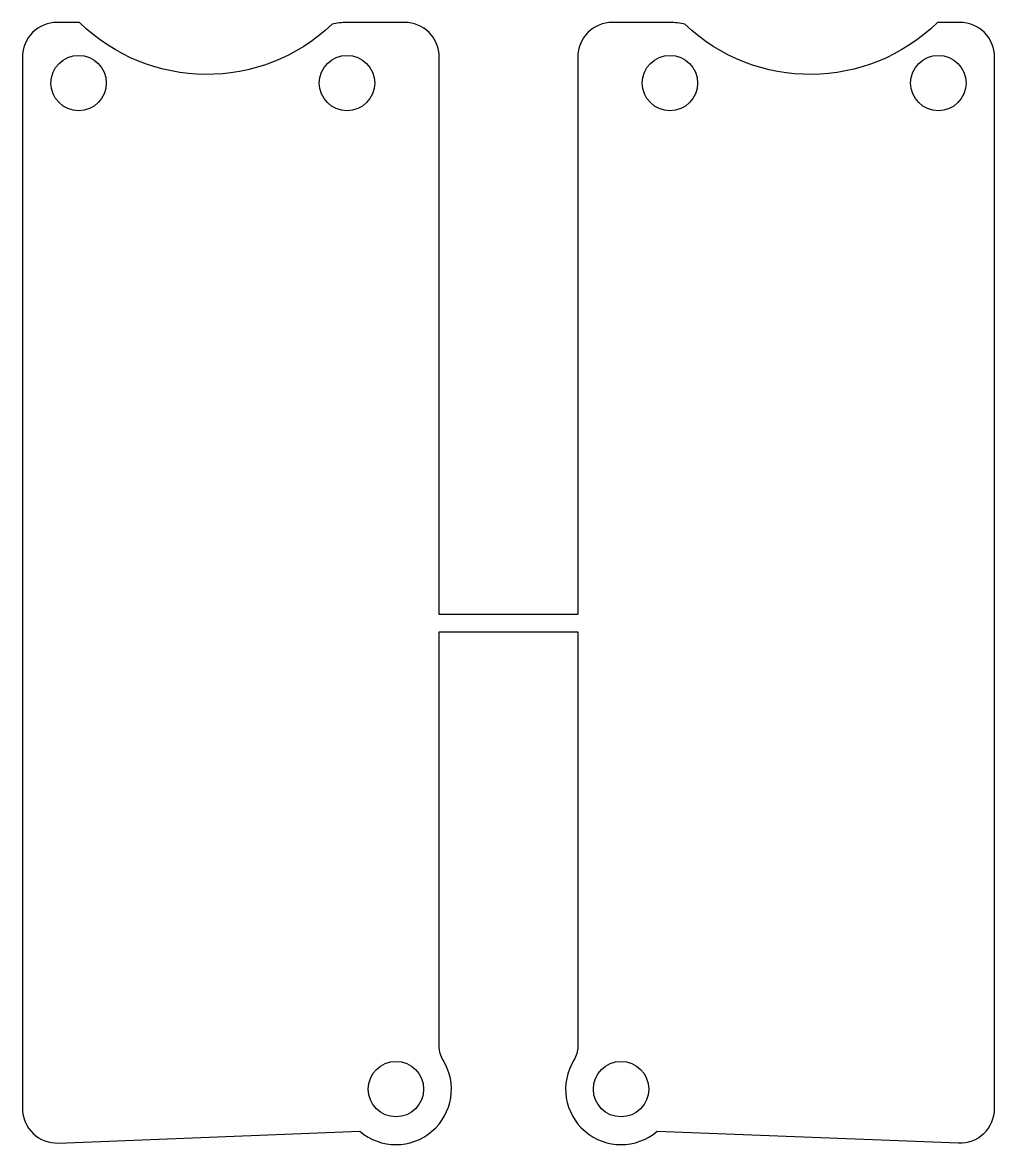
# Model space of a CAD drawing. Header units: millimetres. Extents: x -110.2 to -54.1, y 32.2 to 97.
import ezdxf

# ---------------------------------------------------------------- set-up
doc = ezdxf.new("R2010")
doc.units = ezdxf.units.MM
doc.layers.get('0').update_dxf_attribs({"linetype": 'CONTINUOUS'})

msp = doc.modelspace()

# ---------------------------------------------------------------- linework, layer by layer
msp.add_lwpolyline([(-86.174, 62.804), (-86.175, 85.384), (-86.175, 95, 0.414214), (-88.175, 97), (-91.5, 97, 0.062413), (-92.364, 96.892, -0.403911), (-106.948, 97, 0.003707), (-107, 97), (-108.243, 97, 0.414214), (-110.243, 95), (-110.243, 34.288, 0.425687), (-108.165, 32.29), (-90.754, 32.969, 0.855861), (-85.95, 37.082, -0.139135), (-86.174, 37.869), (-86.174, 61.804), (-78.174, 61.804), (-78.174, 37.87, -0.139135), (-78.397, 37.082, 0.855861), (-73.594, 32.97), (-56.182, 32.291, 0.425687), (-54.104, 34.289), (-54.106, 95.001, 0.414214), (-56.106, 97.001), (-57.35, 97.001, 0.003707), (-57.402, 97.001, -0.403911), (-71.986, 96.892, 0.062413), (-72.85, 97), (-76.175, 97, 0.414214), (-78.175, 95), (-78.175, 85.385), (-78.174, 62.804)], format="xyb", close=True)
for centre in [(-107, 93.5, 0), (-91.5, 93.5, 0), (-72.85, 93.5, 0), (-57.35, 93.501, 0), (-88.673, 35.401, 0), (-75.674, 35.401, 0)]:
    msp.add_circle(centre, 1.6)

doc.saveas('drawing.dxf')
